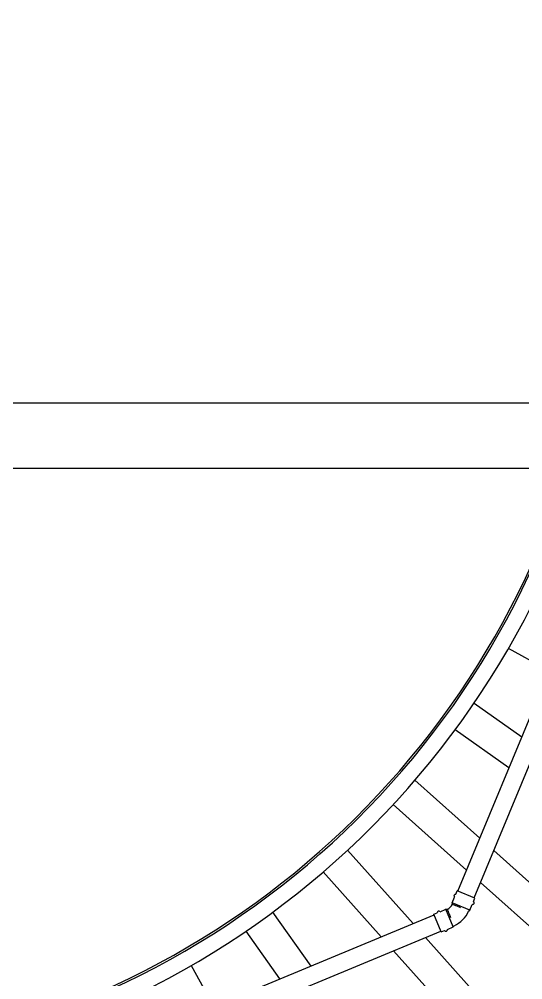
# Model space of a CAD drawing. Header units: millimetres. Extents: x 0 to 157650, y 0 to 89100.
# Drawn here: x 27093 to 28634, y 29344 to 32286 of the extents above; entities that cross this region are included whole.
import ezdxf

# ---------------------------------------------------------------- set-up
doc = ezdxf.new("R2010")
doc.units = ezdxf.units.MM
doc.header["$LTSCALE"] = 150
doc.layers.add('Visible', color=7, linetype='Continuous', lineweight=25)

msp = doc.modelspace()

# ---------------------------------------------------------------- linework, layer by layer
at = {"layer": 'Visible', "color": 9, "true_color": 0xc0c0c0}
for p, q in [((26943.5, 31110.9), (28685.5, 31110.9)), ((26943.5, 30910.9), (28685.5, 30910.9)), ((28435.8, 29615.1), (28813.8, 30527.7)), ((28485.6, 29594.5), (28863.7, 30507.1)), ((28715.2, 30289.7), (28590.6, 30358.6)), ((28485.4, 30191.1), (28631.4, 30087.5)), ((28592.2, 29992.7), (28427.5, 30109.5)), ((28304.2, 29954.9), (28503, 29777.4)), ((28462.4, 29679.5), (28237.6, 29880.4)), ((28097.8, 29740.5), (28298.7, 29515.7)), ((28545.6, 29739.2), (35087.6, 23893.5)), ((28200.9, 29475.1), (28023.2, 29673.9)), ((35024.7, 23815.6), (28505.1, 29641.4)), ((28429.3, 29605.6), (28433.6, 29616)), ((28487.8, 29593.6), (28433.6, 29616)), ((28418.3, 29579.1), (28425.6, 29596.7)), ((28472.5, 29556.6), (28418.3, 29579.1)), ((28418.9, 29574.9), (28418.3, 29579.1)), ((28472.5, 29556.6), (28479.8, 29574.3)), ((28483.4, 29583.1), (28487.8, 29593.6)), ((26788.8, 28890.2), (28362.8, 29542.2)), ((27868.6, 29550.6), (27985.5, 29385.9)), ((28361.9, 29544.3), (28372.4, 29548.6)), ((28384.4, 29490.2), (28361.9, 29544.3)), ((28381.3, 29552.3), (28398.9, 29559.6)), ((28421.3, 29505.5), (28398.9, 29559.6)), ((28403, 29559), (28398.9, 29559.6)), ((28468.7, 29553.8), (28472.5, 29556.6)), ((26809.5, 28840.3), (28383.5, 29492.3)), ((27890.7, 29346.6), (27787.1, 29492.7)), ((28384.4, 29490.2), (28394.8, 29494.5)), ((28403.7, 29498.2), (28421.3, 29505.5)), ((28424.1, 29509.2), (28421.3, 29505.5)), ((28336.9, 29473), (34292.6, 22809.2)), ((34218, 22742.6), (28239, 29432.5)), ((27619.6, 29387.5), (27688.5, 29262.9))]:
    msp.add_line(p, q, dxfattribs=at)
for centre, radius, start, end in [((26292, 31685.9), 12796, 45.6757, 314.3243), ((26292, 31685.9), 2654.3, 55.8521, 348.3907), ((26292, 31685.9), 2606, 57.4266, 348.9003), ((26292, 31685.9), 2600, 57.6311, 342.6579), ((26292, 31685.9), 2600, 11.1257, 45.8288), ((26292, 31685.9), 2606, 11.0997, 45.6946), ((26292, 31685.9), 2654.3, 11.6093, 44.7549), ((28428.2, 29600.8), 4.65, 79.3123, 235.6877), ((28429.1, 29605.7), 0.25, 259.3123, 337.5), ((28385.2, 29592.8), 38.2, 297.8702, 332.1298), ((28425.4, 29596.8), 0.25, 337.5, 55.6877), ((28480, 29574.2), 0.25, 79.3123, 157.5), ((28480.9, 29579), 4.65, 259.3123, 55.6877), ((28483.7, 29583), 0.25, 157.5, 235.6877), ((28372.3, 29548.9), 0.25, 292.5, 10.6877), ((28377.1, 29549.8), 4.65, 34.3123, 190.6877), ((28381.2, 29552.6), 0.25, 214.3123, 292.5), ((28385.3, 29592.6), 92, 294.941, 335.059), ((28394.9, 29494.3), 0.25, 34.3123, 112.5), ((28399, 29497), 4.65, 214.3123, 10.6877), ((28403.8, 29498), 0.25, 112.5, 190.6877)]:
    msp.add_arc(centre, radius, start, end, dxfattribs=at)
for points, knots in [([(28443.8, 29564.3), (28443.5, 29564.5), (28443.1, 29564.6), (28439.5, 29566.1), (28436.3, 29567.5), (28430.4, 29570), (28427.8, 29571.1), (28423.4, 29573), (28421.7, 29573.7), (28419.5, 29574.7), (28418.9, 29574.9), (28418.9, 29574.9)], [-12.773496, -12.773496, -12.773496, -12.773496, -12.659018, -12.659018, -11.597637, -11.597637, -10.541818, -10.541818, -9.494712, -9.494712, -8.514961, -8.514961, -8.514961, -8.514961]), ([(28403, 29559), (28403, 29559), (28403, 29559), (28403.1, 29558.9), (28403.1, 29558.8), (28403.5, 29558), (28403.9, 29557), (28405.2, 29554), (28406.1, 29551.8), (28408.3, 29546.7), (28409.5, 29543.9), (28411.7, 29538.7), (28412.7, 29536.4), (28413.6, 29534.1)], [-8.51116, -8.51116, -8.51116, -8.51116, -8.39109, -8.39109, -7.98249, -7.98249, -7.083111, -7.083111, -6.01136, -6.01136, -5.004269, -5.004269, -4.255037, -4.255037, -4.255037, -4.255037])]:
    msp.add_open_spline(points, degree=3, knots=knots, dxfattribs=at)

doc.saveas('drawing.dxf')
